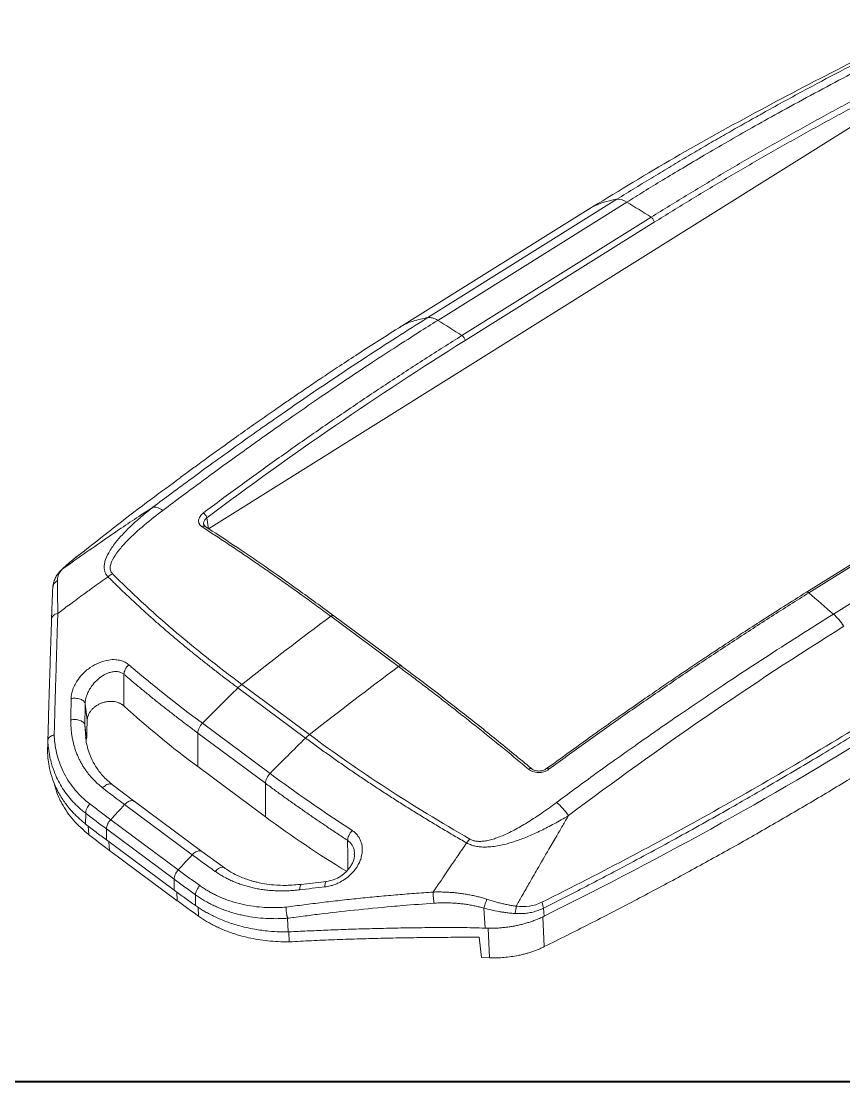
# Model space of a CAD drawing. Header units: inches. Extents: x 1127 to 2406, y 573 to 922.
# Drawn here: x 1668.06 to 1696.14, y 616.3 to 652.54 of the extents above; entities that cross this region are included whole.
import ezdxf

# ---------------------------------------------------------------- set-up
doc = ezdxf.new("R2010")
doc.units = ezdxf.units.IN
doc.layers.add('粗实线', color=7, linetype='Continuous', lineweight=30)

msp = doc.modelspace()

# ---------------------------------------------------------------- linework, layer by layer
at = {"color": 7, "linetype": 'Continuous', "lineweight": 15}
for p, q in [((1674.457, 635.195), (1698.608, 650.309)), ((1681.945, 642.409), (1688.402, 646.451)), ((1688.74, 646.354), (1682.282, 642.313)), ((1687.414, 646.098), (1680.955, 642.056)), ((1683.111, 641.797), (1689.569, 645.839)), ((1689.676, 645.666), (1683.218, 641.625)), ((1680.958, 642.054), (1680.941, 642.04)), ((1701.331, 637.068), (1694.872, 633.026)), ((1701.409, 637.044), (1694.951, 633.003)), ((1695.79, 632.278), (1702.248, 636.32)), ((1674.344, 635.274), (1674.286, 635.348)), ((1674.4, 635.57), (1674.457, 635.195)), ((1670.207, 634.432), (1669.932, 634.218)), ((1669.138, 633.162), (1669.144, 633.202)), ((1680.942, 630.487), (1678.631, 632.204)), ((1681.044, 630.505), (1678.732, 632.222)), ((1671.572, 630.219), (1671.567, 629.141)), ((1677.905, 628.16), (1675.594, 629.877)), ((1677.77, 628.043), (1675.462, 629.758)), ((1670.235, 628.491), (1670.296, 628.003)), ((1676.557, 626.833), (1674.249, 628.548)), ((1674.089, 627.07), (1674.09, 628.215)), ((1676.401, 626.499), (1674.09, 628.215)), ((1668.964, 627.519), (1668.973, 627.965)), ((1674.089, 627.07), (1676.4, 625.353)), ((1671.928, 625.874), (1671.18, 626.444)), ((1676.4, 625.353), (1676.401, 626.499)), ((1674.23, 624.164), (1671.918, 625.882)), ((1670.264, 625.473), (1670.263, 625.105)), ((1673.901, 624.054), (1671.593, 625.768)), ((1673.427, 623.538), (1671.119, 625.253)), ((1673.286, 623.22), (1670.975, 624.937)), ((1670.975, 624.561), (1670.975, 624.937)), ((1670.975, 624.561), (1673.285, 622.845)), ((1673.386, 622.486), (1671.075, 624.204)), ((1675.001, 623.605), (1674.227, 624.167)), ((1673.285, 622.845), (1673.286, 623.22)), ((1678.486, 623.144), (1677.624, 623.044)), ((1674.016, 622.686), (1674.016, 622.317)), ((1683.856, 622.229), (1683.902, 621.548)), ((1685.892, 622.23), (1685.911, 621.953)), ((1677.158, 621.885), (1677.177, 621.418)), ((1677.177, 621.418), (1677.294, 621.424)), ((1677.213, 621.08), (1677.196, 621.419)), ((1683.782, 620.548), (1683.698, 621.234)), ((1684.055, 620.537), (1683.782, 620.548))]:
    msp.add_line(p, q, dxfattribs=at)
at = {"color": 8, "linetype": 'Continuous', "lineweight": 15}
for p, q in [((1669.949, 634.231), (1669.934, 634.214)), ((1669.949, 634.231), (1670.224, 634.443)), ((1670.235, 628.491), (1670.274, 628.066)), ((1670.35, 625.038), (1670.366, 624.743)), ((1671.075, 624.204), (1671.06, 624.498)), ((1673.371, 622.783), (1673.386, 622.486)), ((1674.099, 622.266), (1674.115, 621.958)), ((1685.92, 620.915), (1685.867, 621.935)), ((1684.002, 621.546), (1684.055, 620.537))]:
    msp.add_line(p, q, dxfattribs=at)
at = {"color": 7, "linetype": 'Continuous', "lineweight": 15, "flags": 128}
msp.add_lwpolyline([(1670.246, 629.215), (1670.281, 628.934), (1670.316, 628.653)], dxfattribs=at)
at = {"color": 8, "linetype": 'Continuous', "lineweight": 15, "flags": 128}
for points in [[(1679.211, 623.535), (1679.209, 624.005), (1679.207, 624.548)], [(1674.682, 623.487), (1674.741, 623.544), (1674.802, 623.588), (1674.863, 623.617), (1674.92, 623.628), (1674.97, 623.622), (1675.001, 623.605)]]:
    msp.add_lwpolyline(points, dxfattribs=at)
at = {"color": 8, "linetype": 'Continuous', "lineweight": 15}
msp.add_arc((1688.733, 643.963), 2.51, 97.5763, 121.7085, dxfattribs=at)
at = {"color": 7, "linetype": 'Continuous', "lineweight": 15}
for centre, radius, start, end in [((1688.432, 645.918), 0.534, 54.8043, 93.2307), ((1756.689, 547.143), 115.858, 134.51457, 135.36164), ((1693.657, 653.465), 32.858, 227.7542, 233.4476), ((1758.99, 545.434), 115.849, 134.51452, 135.36166), ((1759.439, 544.498), 119.674, 137.22664, 137.56203), ((1698.278, 654.859), 36.732, 233.4427, 238.652), ((1693.501, 654.396), 37.61, 232.038, 233.3954), ((1761.747, 542.783), 119.674, 137.22664, 137.56203), ((1696.425, 653.505), 38.638, 233.3976, 234.7325)]:
    msp.add_arc(centre, radius, start, end, dxfattribs=at)
for points, knots in [([(1698.992, 652.398), (1698.02, 651.923), (1696.037, 650.954), (1693.102, 649.412), (1690.197, 647.799), (1688.321, 646.651), (1687.395, 646.084)], [0, 0, 0, 0, 0.244016, 0.49792, 0.751953, 1, 1, 1, 1]), ([(1688.402, 646.451), (1688.613, 646.582), (1689.03, 646.842), (1689.648, 647.22), (1690.25, 647.584), (1690.837, 647.933), (1691.408, 648.269), (1691.964, 648.591), (1692.504, 648.9), (1693.028, 649.196), (1693.831, 649.645), (1694.88, 650.219), (1696.153, 650.893), (1697.327, 651.497), (1698.409, 652.04), (1699.097, 652.376), (1699.424, 652.535)], [0, 0, 0, 0, 0.057477, 0.113523, 0.168139, 0.221327, 0.273088, 0.323421, 0.372327, 0.419807, 0.46586, 0.590668, 0.705048, 0.812176, 0.910498, 1, 1, 1, 1]), ([(1688.74, 646.354), (1688.935, 646.475), (1689.34, 646.728), (1689.976, 647.117), (1690.662, 647.53), (1691.399, 647.967), (1692.187, 648.427), (1693.027, 648.906), (1694.344, 649.643), (1695.737, 650.396), (1697.159, 651.135), (1698.134, 651.63), (1699.011, 652.066), (1699.561, 652.334), (1699.82, 652.46)], [0, 0, 0, 0, 0.052844, 0.11024, 0.172187, 0.238686, 0.309738, 0.385344, 0.465504, 0.665448, 0.761707, 0.850171, 0.929602, 1, 1, 1, 1]), ([(1689.569, 645.839), (1689.781, 645.971), (1690.204, 646.235), (1690.84, 646.624), (1691.476, 647.008), (1692.112, 647.388), (1692.75, 647.762), (1693.387, 648.131), (1694.025, 648.494), (1694.663, 648.852), (1695.301, 649.205), (1695.94, 649.553), (1696.579, 649.895), (1697.218, 650.232), (1697.857, 650.564), (1698.283, 650.78), (1698.496, 650.888)], [0, 0, 0, 0, 0.071358, 0.142727, 0.214106, 0.285496, 0.356897, 0.428309, 0.499732, 0.571165, 0.64261, 0.714066, 0.785533, 0.857011, 0.9285, 1, 1, 1, 1]), ([(1698.591, 650.709), (1698.378, 650.601), (1697.953, 650.385), (1697.315, 650.054), (1696.677, 649.718), (1696.04, 649.376), (1695.402, 649.029), (1694.765, 648.677), (1694.128, 648.32), (1693.491, 647.957), (1692.855, 647.588), (1692.219, 647.215), (1691.583, 646.836), (1690.947, 646.452), (1690.311, 646.062), (1689.888, 645.798), (1689.676, 645.666)], [0, 0, 0, 0, 0.071488, 0.142949, 0.214387, 0.285806, 0.357211, 0.428607, 0.499999, 0.57139, 0.642786, 0.714192, 0.785612, 0.85705, 0.928511, 1, 1, 1, 1]), ([(1689.676, 645.666), (1689.673, 645.695), (1689.66, 645.731), (1689.62, 645.795), (1689.594, 645.823), (1689.569, 645.839)], [0, 0, 0, 0, 0.5, 0.5, 1, 1, 1, 1]), ([(1672.559, 635.93), (1672.773, 636.09), (1673.214, 636.421), (1673.897, 636.926), (1674.623, 637.456), (1675.391, 638.01), (1676.201, 638.585), (1677.054, 639.182), (1677.949, 639.798), (1678.887, 640.432), (1679.868, 641.081), (1680.891, 641.746), (1681.589, 642.185), (1681.945, 642.409)], [0, 0, 0, 0, 0.068832, 0.142084, 0.219754, 0.301839, 0.388338, 0.479248, 0.57457, 0.674304, 0.778451, 0.887015, 1, 1, 1, 1]), ([(1682.282, 642.313), (1682.064, 642.175), (1681.598, 641.883), (1680.857, 641.407), (1680.03, 640.867), (1679.116, 640.259), (1678.118, 639.582), (1676.959, 638.779), (1675.748, 637.92), (1674.592, 637.081), (1673.669, 636.399), (1673.132, 635.996), (1672.902, 635.823)], [0, 0, 0, 0, 0.069208, 0.147693, 0.235458, 0.332509, 0.438844, 0.554462, 0.703175, 0.827006, 0.925946, 1, 1, 1, 1]), ([(1682.282, 642.313), (1682.22, 642.351), (1682.159, 642.379), (1682.044, 642.411), (1681.991, 642.416), (1681.945, 642.409)], [0, 0, 0, 0, 0.5, 0.5, 1, 1, 1, 1]), ([(1680.938, 642.045), (1680.693, 641.89), (1680.205, 641.584), (1679.509, 641.134), (1678.874, 640.718), (1678.324, 640.351), (1677.858, 640.036), (1677.453, 639.761), (1677.074, 639.501), (1676.642, 639.201), (1676.135, 638.847), (1675.55, 638.433), (1675.006, 638.043), (1674.516, 637.689), (1674.108, 637.394), (1673.775, 637.151), (1673.577, 637.006), (1673.503, 636.952)], [0, 0, 0, 0, 0.097377, 0.193459, 0.278542, 0.352626, 0.415716, 0.467875, 0.517326, 0.569864, 0.644715, 0.725045, 0.810666, 0.871449, 0.925131, 0.972117, 1, 1, 1, 1]), ([(1674.281, 635.734), (1674.49, 635.89), (1674.907, 636.201), (1675.534, 636.662), (1676.161, 637.118), (1676.79, 637.568), (1677.419, 638.014), (1678.05, 638.455), (1678.68, 638.891), (1679.312, 639.322), (1679.944, 639.748), (1680.577, 640.168), (1681.21, 640.584), (1681.843, 640.994), (1682.477, 641.399), (1682.9, 641.665), (1683.111, 641.797)], [0, 0, 0, 0, 0.071506, 0.143009, 0.214507, 0.285997, 0.357479, 0.428948, 0.500403, 0.571842, 0.643262, 0.714661, 0.786036, 0.857386, 0.928708, 1, 1, 1, 1]), ([(1683.111, 641.797), (1683.136, 641.782), (1683.162, 641.754), (1683.202, 641.689), (1683.215, 641.654), (1683.218, 641.625)], [0, 0, 0, 0, 0.5, 0.5, 1, 1, 1, 1]), ([(1670.224, 634.443), (1670.97, 635.032), (1672.042, 635.879), (1673.167, 636.695), (1673.509, 636.943)], [0, 0, 0, 0, 0.695697, 1, 1, 1, 1]), ([(1672.559, 635.93), (1672.398, 635.825), (1672.035, 635.588), (1671.437, 635.187), (1670.743, 634.712), (1670.072, 634.243), (1669.64, 633.935), (1669.462, 633.808)], [0, 0, 0, 0, 0.153826, 0.345883, 0.575862, 0.82567, 1, 1, 1, 1]), ([(1671.026, 633.553), (1671.013, 633.568), (1670.987, 633.598), (1670.955, 633.647), (1670.93, 633.699), (1670.912, 633.753), (1670.9, 633.811), (1670.895, 633.872), (1670.897, 633.935), (1670.906, 634.002), (1670.938, 634.149), (1671.047, 634.394), (1671.26, 634.701), (1671.521, 635.003), (1671.812, 635.296), (1672.16, 635.61), (1672.422, 635.82), (1672.559, 635.93)], [0, 0, 0, 0, 0.021815, 0.043708, 0.065836, 0.088349, 0.111391, 0.135095, 0.159583, 0.184965, 0.211342, 0.327849, 0.465846, 0.578484, 0.704764, 0.845132, 1, 1, 1, 1]), ([(1671.177, 633.656), (1671.143, 633.69), (1671.12, 633.73), (1671.097, 633.818), (1671.097, 633.865), (1671.119, 634.011), (1671.164, 634.111), (1671.28, 634.308), (1671.352, 634.405), (1671.509, 634.595), (1671.594, 634.689), (1671.864, 634.965), (1672.06, 635.143), (1672.47, 635.49), (1672.683, 635.659), (1672.902, 635.823)], [0, 0, 0, 0, 0.0625, 0.0625, 0.125, 0.125, 0.25, 0.25, 0.375, 0.375, 0.5, 0.5, 0.75, 0.75, 1, 1, 1, 1]), ([(1672.902, 635.823), (1672.836, 635.865), (1672.771, 635.897), (1672.654, 635.933), (1672.602, 635.938), (1672.559, 635.93)], [0, 0, 0, 0, 0.5, 0.5, 1, 1, 1, 1]), ([(1674.239, 635.258), (1674.228, 635.265), (1674.208, 635.279), (1674.182, 635.303), (1674.161, 635.33), (1674.138, 635.367), (1674.119, 635.418), (1674.116, 635.483), (1674.131, 635.55), (1674.165, 635.616), (1674.214, 635.679), (1674.259, 635.716), (1674.281, 635.734)], [0, 0, 0, 0, 0.063016, 0.125461, 0.187954, 0.25111, 0.3758, 0.500422, 0.624995, 0.749774, 0.875016, 1, 1, 1, 1]), ([(1674.281, 635.734), (1674.303, 635.72), (1674.332, 635.693), (1674.379, 635.628), (1674.395, 635.594), (1674.4, 635.57)], [0, 0, 0, 0, 0.5, 0.5, 1, 1, 1, 1]), ([(1678.631, 632.204), (1678.483, 632.313), (1678.188, 632.532), (1677.746, 632.854), (1677.305, 633.171), (1676.864, 633.484), (1676.424, 633.792), (1675.985, 634.095), (1675.547, 634.393), (1675.11, 634.687), (1674.673, 634.976), (1674.383, 635.164), (1674.239, 635.258)], [0, 0, 0, 0, 0.100144, 0.200268, 0.300367, 0.400438, 0.500475, 0.600474, 0.70043, 0.80034, 0.900198, 1, 1, 1, 1]), ([(1678.733, 632.221), (1678.328, 632.519), (1677.541, 633.098), (1676.4, 633.9), (1675.341, 634.622), (1674.664, 635.064), (1674.342, 635.275)], [0, 0, 0, 0, 0.275069, 0.534426, 0.778072, 1, 1, 1, 1]), ([(1669.931, 634.217), (1669.824, 634.13), (1669.609, 633.957), (1669.48, 633.832), (1669.415, 633.769)], [0, 0, 0, 0, 0.497994, 1, 1, 1, 1]), ([(1669.462, 633.808), (1669.516, 633.863), (1669.583, 633.925), (1669.746, 634.067), (1669.842, 634.146), (1669.949, 634.231)], [0, 0, 0, 0, 0.5, 0.5, 1, 1, 1, 1]), ([(1669.462, 633.808), (1669.448, 633.792), (1669.418, 633.759), (1669.382, 633.708), (1669.351, 633.656), (1669.328, 633.601), (1669.311, 633.544), (1669.3, 633.485), (1669.299, 633.443), (1669.299, 633.422)], [0, 0, 0, 0, 0.1397665, 0.2804002, 0.4220115, 0.5646987, 0.7085471, 0.8536284, 1, 1, 1, 1]), ([(1669.413, 633.767), (1669.382, 633.733), (1669.316, 633.661), (1669.235, 633.533), (1669.167, 633.379), (1669.15, 633.261), (1669.141, 633.199)], [0, 0, 0, 0, 0.200861, 0.434634, 0.701186, 1, 1, 1, 1]), ([(1671.026, 633.553), (1670.853, 633.429), (1670.565, 633.223), (1670.117, 632.898), (1669.718, 632.605), (1669.436, 632.394), (1669.312, 632.301)], [0, 0, 0, 0, 0.300809, 0.501567, 0.782022, 1, 1, 1, 1]), ([(1675.462, 629.758), (1675.35, 629.841), (1675.127, 630.008), (1674.798, 630.259), (1674.474, 630.511), (1674.156, 630.763), (1673.844, 631.015), (1673.537, 631.268), (1673.236, 631.521), (1672.94, 631.774), (1672.65, 632.027), (1672.365, 632.281), (1672.086, 632.535), (1671.812, 632.789), (1671.545, 633.044), (1671.282, 633.298), (1671.112, 633.468), (1671.026, 633.553)], [0, 0, 0, 0, 0.06737, 0.134612, 0.201732, 0.268736, 0.335631, 0.402423, 0.469119, 0.535725, 0.602248, 0.668695, 0.735071, 0.801383, 0.867638, 0.933841, 1, 1, 1, 1]), ([(1669.098, 632.104), (1669.1, 632.144), (1669.102, 632.223), (1669.106, 632.335), (1669.11, 632.444), (1669.114, 632.547), (1669.118, 632.667), (1669.123, 632.799), (1669.128, 632.937), (1669.133, 633.059), (1669.136, 633.128), (1669.138, 633.162)], [0, 0, 0, 0, 0.089675, 0.178432, 0.266388, 0.353663, 0.440382, 0.583496, 0.724034, 0.862644, 1, 1, 1, 1]), ([(1669.299, 633.422), (1669.299, 633.401), (1669.299, 633.358), (1669.3, 633.286), (1669.301, 633.207), (1669.302, 633.119), (1669.303, 633.025), (1669.304, 632.923), (1669.305, 632.813), (1669.307, 632.696), (1669.309, 632.572), (1669.31, 632.44), (1669.312, 632.348), (1669.312, 632.301)], [0, 0, 0, 0, 0.082329, 0.166457, 0.252369, 0.340045, 0.429457, 0.520571, 0.613346, 0.707734, 0.803682, 0.901127, 1, 1, 1, 1]), ([(1694.872, 633.026), (1694.613, 632.863), (1694.105, 632.544), (1693.379, 632.079), (1692.722, 631.653), (1692.184, 631.301), (1691.754, 631.017), (1691.422, 630.795), (1691.128, 630.599), (1690.802, 630.379), (1690.395, 630.104), (1689.874, 629.749), (1689.263, 629.327), (1688.561, 628.838), (1687.769, 628.279), (1686.905, 627.66), (1686.306, 627.223), (1686, 626.999)], [0, 0, 0, 0, 0.087488, 0.171185, 0.245087, 0.309194, 0.352693, 0.390144, 0.421548, 0.451911, 0.500343, 0.559016, 0.62793, 0.707087, 0.796485, 0.896124, 1, 1, 1, 1]), ([(1694.951, 633.003), (1694.739, 632.87), (1694.316, 632.604), (1693.681, 632.199), (1693.046, 631.79), (1692.411, 631.375), (1691.776, 630.956), (1691.142, 630.533), (1690.507, 630.104), (1689.873, 629.671), (1689.239, 629.233), (1688.606, 628.791), (1687.972, 628.344), (1687.339, 627.892), (1686.707, 627.436), (1686.286, 627.128), (1686.075, 626.974)], [0, 0, 0, 0, 0.071358, 0.142727, 0.214106, 0.285496, 0.356897, 0.428309, 0.499732, 0.571166, 0.64261, 0.714066, 0.785533, 0.857011, 0.9285, 1, 1, 1, 1]), ([(1669.098, 632.104), (1669.094, 631.961), (1669.084, 631.673), (1669.07, 631.238), (1669.057, 630.799), (1669.043, 630.357), (1669.024, 629.736), (1669.005, 629.1), (1668.988, 628.507), (1668.979, 628.186), (1668.974, 628.024), (1668.973, 627.965)], [0, 0, 0, 0, 0.107598, 0.215196, 0.322793, 0.43039, 0.537988, 0.772994, 0.886094, 0.95844, 1, 1, 1, 1]), ([(1669.098, 632.104), (1669.099, 632.145), (1669.119, 632.188), (1669.197, 632.26), (1669.253, 632.287), (1669.312, 632.301)], [0, 0, 0, 0, 0.5, 0.5, 1, 1, 1, 1]), ([(1669.312, 632.301), (1669.307, 632.13), (1669.296, 631.787), (1669.28, 631.27), (1669.264, 630.751), (1669.249, 630.232), (1669.233, 629.712), (1669.218, 629.191), (1669.204, 628.67), (1669.194, 628.321), (1669.189, 628.147)], [0, 0, 0, 0, 0.128048, 0.255231, 0.381545, 0.506989, 0.631559, 0.755252, 0.878067, 1, 1, 1, 1]), ([(1686.341, 625.841), (1686.539, 625.988), (1686.956, 626.297), (1687.616, 626.78), (1688.344, 627.304), (1689.325, 628), (1690.599, 628.886), (1692.08, 629.887), (1693.493, 630.817), (1694.708, 631.598), (1695.452, 632.066), (1695.79, 632.278)], [0, 0, 0, 0, 0.063321, 0.1336, 0.210839, 0.295374, 0.44554, 0.615482, 0.764538, 0.892711, 1, 1, 1, 1]), ([(1696.145, 631.861), (1696.094, 631.94), (1696.037, 632.018), (1695.916, 632.159), (1695.853, 632.224), (1695.79, 632.278)], [0, 0, 0, 0, 0.5, 0.5, 1, 1, 1, 1]), ([(1686.746, 625.391), (1688.299, 626.556), (1689.86, 627.681), (1692.996, 629.841), (1694.57, 630.875), (1696.145, 631.861)], [0, 0, 0, 0, 0.5, 0.5, 1, 1, 1, 1]), ([(1671.735, 630.548), (1671.716, 630.563), (1671.677, 630.594), (1671.61, 630.633), (1671.538, 630.666), (1671.459, 630.692), (1671.376, 630.71), (1671.243, 630.726), (1671.025, 630.717), (1670.721, 630.63), (1670.407, 630.459), (1670.154, 630.241), (1669.983, 630.024), (1669.875, 629.834), (1669.81, 629.668), (1669.774, 629.518), (1669.769, 629.43), (1669.767, 629.39)], [0, 0, 0, 0, 0.032462, 0.065498, 0.099004, 0.13304, 0.167731, 0.199784, 0.290072, 0.408492, 0.528151, 0.651303, 0.747226, 0.818035, 0.889897, 0.950568, 1, 1, 1, 1]), ([(1671.735, 630.548), (1671.688, 630.506), (1671.644, 630.449), (1671.585, 630.33), (1671.571, 630.269), (1671.572, 630.219)], [0, 0, 0, 0, 0.5, 0.5, 1, 1, 1, 1]), ([(1671.572, 630.219), (1671.559, 630.23), (1671.531, 630.25), (1671.485, 630.275), (1671.436, 630.294), (1671.372, 630.31), (1671.294, 630.318), (1671.188, 630.311), (1671.054, 630.277), (1670.877, 630.2), (1670.681, 630.061), (1670.516, 629.887), (1670.397, 629.716), (1670.325, 629.572), (1670.279, 629.442), (1670.252, 629.327), (1670.248, 629.252), (1670.246, 629.215)], [0, 0, 0, 0, 0.032052, 0.063756, 0.095598, 0.127644, 0.179429, 0.230994, 0.301238, 0.396299, 0.517126, 0.643471, 0.732302, 0.815528, 0.878666, 0.940005, 1, 1, 1, 1]), ([(1674.09, 628.215), (1673.979, 628.298), (1673.758, 628.463), (1673.432, 628.712), (1673.11, 628.961), (1672.793, 629.211), (1672.48, 629.462), (1672.173, 629.714), (1671.869, 629.966), (1671.671, 630.135), (1671.572, 630.219)], [0, 0, 0, 0, 0.124923, 0.249861, 0.374816, 0.499794, 0.624797, 0.74983, 0.874897, 1, 1, 1, 1]), ([(1685.384, 626.979), (1685.236, 627.103), (1684.94, 627.35), (1684.495, 627.715), (1684.051, 628.077), (1683.606, 628.434), (1683.162, 628.787), (1682.717, 629.136), (1682.273, 629.48), (1681.829, 629.821), (1681.385, 630.157), (1681.09, 630.377), (1680.942, 630.487)], [0, 0, 0, 0, 0.099796, 0.199636, 0.299523, 0.399454, 0.499431, 0.599454, 0.699522, 0.799636, 0.899795, 1, 1, 1, 1]), ([(1685.484, 626.998), (1685.082, 627.331), (1684.294, 627.985), (1683.143, 628.902), (1682.064, 629.74), (1681.374, 630.258), (1681.044, 630.504)], [0, 0, 0, 0, 0.27071, 0.531616, 0.776713, 1, 1, 1, 1]), ([(1669.767, 629.39), (1669.81, 629.399), (1669.862, 629.405), (1669.972, 629.4), (1670.03, 629.39), (1670.13, 629.354), (1670.171, 629.328), (1670.227, 629.272), (1670.242, 629.243), (1670.246, 629.215)], [0, 0, 0, 0, 0.25, 0.25, 0.5, 0.5, 0.75, 0.75, 1, 1, 1, 1]), ([(1670.246, 629.215), (1670.245, 629.095), (1670.241, 628.855), (1670.237, 628.612), (1670.235, 628.491)], [0, 0, 0, 0, 0.499813, 1, 1, 1, 1]), ([(1670.316, 628.653), (1670.316, 628.661), (1670.317, 628.676), (1670.319, 628.698), (1670.323, 628.72), (1670.329, 628.749), (1670.339, 628.785), (1670.355, 628.828), (1670.374, 628.87), (1670.405, 628.925), (1670.451, 628.99), (1670.523, 629.066), (1670.612, 629.138), (1670.712, 629.198), (1670.815, 629.243), (1670.923, 629.274), (1671.037, 629.293), (1671.15, 629.298), (1671.253, 629.288), (1671.328, 629.27), (1671.386, 629.25), (1671.426, 629.233), (1671.465, 629.214), (1671.495, 629.196), (1671.518, 629.18), (1671.535, 629.168), (1671.551, 629.155), (1671.561, 629.146), (1671.567, 629.141)], [0.000001, 0.000001, 0.000001, 0.000001, 0.0156017, 0.0312267, 0.0468517, 0.0624766, 0.0937266, 0.1249765, 0.1562265, 0.1874764, 0.2499763, 0.3124762, 0.3749761, 0.437476, 0.4999759, 0.5624758, 0.6249757, 0.6874756, 0.7499755, 0.8124754, 0.8437254, 0.8749753, 0.9062253, 0.9374752, 0.9531002, 0.9687252, 0.9843501, 0.9999753, 0.9999753, 0.9999753, 0.9999753]), ([(1697.68, 629.077), (1695.801, 627.901), (1693.871, 626.752), (1689.92, 624.531), (1687.898, 623.459), (1685.834, 622.431)], [0, 0, 0, 0, 0.5, 0.5, 1, 1, 1, 1]), ([(1697.728, 628.914), (1697.491, 628.766), (1697.001, 628.461), (1696.236, 627.99), (1695.416, 627.492), (1694.539, 626.968), (1693.478, 626.343), (1692.098, 625.547), (1690.388, 624.589), (1688.629, 623.64), (1687.122, 622.852), (1686.253, 622.412), (1685.892, 622.23)], [0, 0, 0, 0, 0.062837, 0.13002, 0.201549, 0.277424, 0.357646, 0.475067, 0.629691, 0.788906, 0.912343, 1, 1, 1, 1]), ([(1669.756, 628.661), (1669.8, 628.671), (1669.852, 628.676), (1669.961, 628.672), (1670.019, 628.661), (1670.119, 628.626), (1670.16, 628.601), (1670.216, 628.546), (1670.231, 628.517), (1670.235, 628.491)], [0, 0, 0, 0, 0.25, 0.25, 0.5, 0.5, 0.75, 0.75, 1, 1, 1, 1]), ([(1669.756, 628.661), (1669.756, 628.612), (1669.756, 628.513), (1669.765, 628.367), (1669.779, 628.224), (1669.799, 628.084), (1669.826, 627.947), (1669.859, 627.813), (1669.897, 627.683), (1669.942, 627.556), (1669.991, 627.432), (1670.046, 627.313), (1670.106, 627.197), (1670.171, 627.086), (1670.24, 626.978), (1670.314, 626.875), (1670.392, 626.775), (1670.474, 626.68), (1670.56, 626.589), (1670.649, 626.503), (1670.742, 626.42), (1670.806, 626.369), (1670.838, 626.343)], [0, 0, 0, 0, 0.054198, 0.107964, 0.161277, 0.214143, 0.266573, 0.31857, 0.370129, 0.42124, 0.47191, 0.522139, 0.571923, 0.621265, 0.670166, 0.718624, 0.766634, 0.814192, 0.861303, 0.907979, 0.954219, 1, 1, 1, 1]), ([(1670.296, 628.003), (1670.299, 628.112), (1670.306, 628.329), (1670.313, 628.545), (1670.316, 628.653)], [0, 0, 0, 0, 0.498407, 1, 1, 1, 1]), ([(1674.09, 628.215), (1674.09, 628.264), (1674.105, 628.324), (1674.163, 628.445), (1674.205, 628.503), (1674.249, 628.548)], [0, 0, 0, 0, 0.5, 0.5, 1, 1, 1, 1]), ([(1669.189, 628.147), (1669.177, 628.144), (1669.153, 628.138), (1669.119, 628.125), (1669.087, 628.11), (1669.053, 628.091), (1669.021, 628.065), (1668.998, 628.037), (1668.985, 628.017), (1668.978, 628.002), (1668.974, 627.987), (1668.973, 627.972), (1668.973, 627.965)], [0, 0, 0, 0, 0.096389, 0.195417, 0.296511, 0.399019, 0.549721, 0.700219, 0.775568, 0.850092, 0.926603, 1, 1, 1, 1]), ([(1669.189, 628.147), (1669.192, 628.1), (1669.197, 628.006), (1669.212, 627.867), (1669.232, 627.73), (1669.257, 627.595), (1669.305, 627.394), (1669.388, 627.134), (1669.526, 626.824), (1669.698, 626.533), (1669.88, 626.291), (1670.059, 626.095), (1670.225, 625.935), (1670.346, 625.838), (1670.407, 625.79)], [0, 0, 0, 0, 0.0503253, 0.1004249, 0.1503586, 0.2001869, 0.2499708, 0.3752145, 0.4998983, 0.6246382, 0.7498832, 0.8328827, 0.9161602, 1, 1, 1, 1]), ([(1671.191, 626.435), (1671.069, 626.54), (1670.845, 626.733), (1670.61, 627.054), (1670.457, 627.34), (1670.355, 627.603), (1670.292, 627.838), (1670.271, 627.993), (1670.261, 628.067)], [0, 0, 0, 0, 0.242761, 0.445745, 0.60916, 0.740201, 0.874638, 1, 1, 1, 1]), ([(1683.27, 624.459), (1683.129, 624.54), (1682.848, 624.702), (1682.432, 624.948), (1682.02, 625.196), (1681.611, 625.446), (1681.207, 625.697), (1680.807, 625.951), (1680.412, 626.206), (1680.021, 626.463), (1679.634, 626.722), (1679.252, 626.983), (1678.874, 627.245), (1678.501, 627.51), (1678.132, 627.776), (1677.891, 627.954), (1677.77, 628.043)], [0, 0, 0, 0, 0.070886, 0.141824, 0.212822, 0.283887, 0.355028, 0.426252, 0.497567, 0.568982, 0.640504, 0.712141, 0.783901, 0.855792, 0.927823, 1, 1, 1, 1]), ([(1668.973, 627.965), (1668.973, 627.951), (1668.975, 627.902), (1668.982, 627.804), (1668.996, 627.671), (1669.017, 627.525), (1669.049, 627.358), (1669.107, 627.123), (1669.201, 626.851), (1669.331, 626.569), (1669.474, 626.322), (1669.639, 626.087), (1669.826, 625.866), (1670.033, 625.66), (1670.187, 625.535), (1670.264, 625.473)], [0, 0, 0, 0, 0.0143538, 0.0502767, 0.1003141, 0.1509732, 0.2006326, 0.2758509, 0.4016937, 0.5009855, 0.6004585, 0.7000653, 0.7998717, 0.8998873, 1, 1, 1, 1]), ([(1670.263, 625.105), (1670.221, 625.139), (1670.136, 625.207), (1670.011, 625.318), (1669.888, 625.438), (1669.767, 625.568), (1669.649, 625.708), (1669.536, 625.86), (1669.427, 626.022), (1669.28, 626.276), (1669.135, 626.603), (1669.03, 626.977), (1668.98, 627.274), (1668.969, 627.447), (1668.964, 627.519)], [0, 0, 0, 0, 0.053881, 0.110027, 0.168546, 0.229587, 0.29333, 0.35982, 0.428989, 0.500751, 0.673685, 0.813838, 0.922283, 1, 1, 1, 1]), ([(1697.766, 627.518), (1697.53, 627.371), (1697.059, 627.077), (1696.347, 626.641), (1695.63, 626.209), (1694.909, 625.78), (1694.184, 625.354), (1693.454, 624.932), (1692.72, 624.514), (1691.982, 624.1), (1691.239, 623.689), (1690.492, 623.281), (1689.741, 622.878), (1688.986, 622.478), (1688.226, 622.081), (1687.462, 621.689), (1686.693, 621.299), (1686.178, 621.043), (1685.92, 620.915)], [0, 0, 0, 0, 0.062561, 0.125097, 0.187613, 0.250111, 0.312596, 0.37507, 0.437537, 0.5, 0.562463, 0.62493, 0.687404, 0.749889, 0.812387, 0.874903, 0.937439, 1, 1, 1, 1]), ([(1686.075, 626.974), (1686.063, 626.965), (1686.038, 626.948), (1685.997, 626.926), (1685.954, 626.907), (1685.893, 626.886), (1685.814, 626.868), (1685.718, 626.862), (1685.623, 626.871), (1685.533, 626.894), (1685.451, 626.929), (1685.406, 626.963), (1685.384, 626.979)], [0, 0, 0, 0, 0.0637507, 0.1268946, 0.1900743, 0.2539312, 0.3794906, 0.505061, 0.6293232, 0.7537527, 0.8768791, 1, 1, 1, 1]), ([(1686.002, 627.001), (1685.97, 626.982), (1685.902, 626.939), (1685.789, 626.916), (1685.692, 626.916), (1685.615, 626.93), (1685.541, 626.956), (1685.502, 626.985), (1685.482, 627)], [0, 0, 0, 0, 0.204302, 0.439655, 0.569175, 0.705889, 0.849549, 1, 1, 1, 1]), ([(1676.401, 626.499), (1676.401, 626.55), (1676.416, 626.61), (1676.471, 626.728), (1676.511, 626.786), (1676.557, 626.833)], [0, 0, 0, 0, 0.5, 0.5, 1, 1, 1, 1]), ([(1669.185, 626.518), (1669.209, 626.42), (1669.27, 626.175), (1669.475, 625.738), (1669.817, 625.221), (1670.183, 624.903), (1670.366, 624.743)], [0, 0, 0, 0, 0.143436, 0.357959, 0.678159, 1, 1, 1, 1]), ([(1679.207, 624.548), (1679.085, 624.628), (1678.841, 624.788), (1678.479, 625.029), (1678.122, 625.272), (1677.768, 625.515), (1677.42, 625.76), (1677.075, 626.005), (1676.735, 626.251), (1676.512, 626.416), (1676.401, 626.499)], [0, 0, 0, 0, 0.125103, 0.25017, 0.375203, 0.500206, 0.625184, 0.750139, 0.875077, 1, 1, 1, 1]), ([(1683.381, 624.59), (1683.398, 624.581), (1683.432, 624.563), (1683.489, 624.542), (1683.549, 624.527), (1683.613, 624.516), (1683.681, 624.511), (1683.753, 624.512), (1683.83, 624.517), (1683.91, 624.527), (1683.994, 624.543), (1684.082, 624.564), (1684.201, 624.598), (1684.355, 624.651), (1684.543, 624.728), (1684.743, 624.821), (1685.028, 624.969), (1685.401, 625.189), (1685.866, 625.494), (1686.177, 625.721), (1686.341, 625.841)], [0, 0, 0, 0, 0.01815, 0.0363592, 0.0548809, 0.0739558, 0.0938047, 0.1146235, 0.1365821, 0.1598254, 0.1844757, 0.2106355, 0.2383905, 0.2927408, 0.3524831, 0.4178805, 0.4891337, 0.6407211, 0.8108239, 1, 1, 1, 1]), ([(1686.746, 625.391), (1686.686, 625.476), (1686.62, 625.559), (1686.482, 625.712), (1686.41, 625.782), (1686.341, 625.841)], [0, 0, 0, 0, 0.5, 0.5, 1, 1, 1, 1]), ([(1670.407, 625.79), (1670.366, 625.746), (1670.328, 625.69), (1670.276, 625.577), (1670.264, 625.52), (1670.264, 625.473)], [0, 0, 0, 0, 0.5, 0.5, 1, 1, 1, 1]), ([(1670.407, 625.79), (1670.525, 625.7), (1670.759, 625.521), (1670.999, 625.342), (1671.119, 625.253)], [0, 0, 0, 0, 0.499981, 1, 1, 1, 1]), ([(1670.263, 625.105), (1670.381, 625.013), (1670.615, 624.83), (1670.855, 624.651), (1670.975, 624.561)], [0, 0, 0, 0, 0.5000511, 1, 1, 1, 1]), ([(1671.119, 625.253), (1671.076, 625.206), (1671.039, 625.151), (1670.989, 625.041), (1670.975, 624.985), (1670.975, 624.937)], [0, 0, 0, 0, 0.5, 0.5, 1, 1, 1, 1]), ([(1686.746, 625.391), (1686.665, 625.343), (1686.506, 625.249), (1686.268, 625.117), (1686.037, 624.994), (1685.814, 624.882), (1685.598, 624.781), (1685.389, 624.689), (1685.189, 624.608), (1684.894, 624.5), (1684.518, 624.387), (1684.132, 624.323), (1683.865, 624.315), (1683.696, 624.326), (1683.54, 624.353), (1683.396, 624.396), (1683.312, 624.438), (1683.27, 624.459)], [0, 0, 0, 0, 0.07924, 0.154807, 0.226754, 0.295131, 0.359989, 0.421383, 0.479369, 0.534011, 0.672435, 0.789287, 0.835892, 0.879555, 0.92093, 0.96079, 1, 1, 1, 1]), ([(1684.964, 622.294), (1685.025, 622.404), (1685.165, 622.657), (1685.404, 623.08), (1685.714, 623.618), (1686.035, 624.168), (1686.325, 624.665), (1686.548, 625.048), (1686.681, 625.279), (1686.746, 625.391)], [0, 0, 0, 0, 0.105405, 0.240453, 0.405315, 0.625449, 0.774644, 0.890016, 1, 1, 1, 1]), ([(1678.428, 622.956), (1678.457, 622.96), (1678.521, 622.968), (1678.624, 622.991), (1678.742, 623.027), (1678.886, 623.085), (1679.061, 623.178), (1679.278, 623.338), (1679.493, 623.57), (1679.627, 623.816), (1679.693, 624.038), (1679.713, 624.206), (1679.702, 624.358), (1679.674, 624.479), (1679.628, 624.591), (1679.56, 624.701), (1679.472, 624.803), (1679.396, 624.858), (1679.36, 624.884)], [0, 0, 0, 0, 0.030999, 0.067498, 0.109575, 0.157185, 0.226126, 0.311216, 0.431298, 0.551138, 0.609277, 0.690192, 0.744429, 0.789455, 0.838839, 0.88966, 0.946814, 1, 1, 1, 1]), ([(1679.36, 624.884), (1679.314, 624.833), (1679.274, 624.768), (1679.221, 624.646), (1679.209, 624.59), (1679.207, 624.548)], [0, 0, 0, 0, 0.5, 0.5, 1, 1, 1, 1]), ([(1682.129, 622.781), (1682.222, 622.918), (1682.438, 623.239), (1682.721, 623.656), (1683.008, 624.078), (1683.172, 624.317), (1683.27, 624.459)], [0, 0, 0, 0, 0.243523, 0.569993, 0.744311, 1, 1, 1, 1]), ([(1674.682, 623.487), (1674.551, 623.581), (1674.287, 623.769), (1674.03, 623.959), (1673.901, 624.054)], [0, 0, 0, 0, 0.499972, 1, 1, 1, 1]), ([(1679.443, 624.059), (1679.434, 623.982), (1679.421, 623.869), (1679.342, 623.706), (1679.259, 623.581), (1679.139, 623.448), (1678.967, 623.313), (1678.739, 623.192), (1678.562, 623.16), (1678.469, 623.142)], [0, 0, 0, 0, 0.1984, 0.292838, 0.387686, 0.504798, 0.646737, 0.812666, 1, 1, 1, 1]), ([(1673.286, 623.22), (1673.286, 623.269), (1673.299, 623.325), (1673.348, 623.436), (1673.385, 623.491), (1673.427, 623.538)], [0, 0, 0, 0, 0.5, 0.5, 1, 1, 1, 1]), ([(1673.427, 623.538), (1673.547, 623.449), (1673.789, 623.271), (1674.035, 623.093), (1674.158, 623.004)], [0, 0, 0, 0, 0.5000195, 1, 1, 1, 1]), ([(1674.682, 623.487), (1674.724, 623.459), (1674.808, 623.402), (1674.94, 623.322), (1675.078, 623.247), (1675.222, 623.176), (1675.373, 623.112), (1675.529, 623.052), (1675.691, 622.999), (1675.858, 622.953), (1676.031, 622.912), (1676.209, 622.879), (1676.392, 622.853), (1676.579, 622.834), (1676.77, 622.822), (1676.966, 622.819), (1677.164, 622.823), (1677.366, 622.835), (1677.502, 622.85), (1677.57, 622.857)], [0, 0, 0, 0, 0.05391, 0.108451, 0.163592, 0.21934, 0.275715, 0.33271, 0.390316, 0.448534, 0.507366, 0.566808, 0.626862, 0.687532, 0.74881, 0.810687, 0.873172, 0.936284, 1, 1, 1, 1]), ([(1677.642, 623.047), (1677.466, 623.03), (1677.145, 622.999), (1676.719, 623.016), (1676.389, 623.057), (1676.157, 623.104), (1675.999, 623.144), (1675.881, 623.178), (1675.74, 623.224), (1675.543, 623.3), (1675.276, 623.425), (1675.093, 623.546), (1674.989, 623.614)], [0, 0, 0, 0, 0.178543, 0.32505, 0.439821, 0.527136, 0.575287, 0.615606, 0.661884, 0.741104, 0.853895, 1, 1, 1, 1]), ([(1674.158, 623.004), (1674.118, 622.96), (1674.081, 622.904), (1674.03, 622.789), (1674.016, 622.732), (1674.016, 622.686)], [0, 0, 0, 0, 0.5, 0.5, 1, 1, 1, 1]), ([(1674.158, 623.004), (1674.197, 622.976), (1674.277, 622.92), (1674.4, 622.842), (1674.527, 622.769), (1674.658, 622.7), (1674.859, 622.603), (1675.139, 622.491), (1675.507, 622.381), (1675.892, 622.303), (1676.244, 622.261), (1676.559, 622.246), (1676.831, 622.247), (1677.015, 622.259), (1677.108, 622.265)], [0, 0, 0, 0, 0.050387, 0.100534, 0.1505, 0.200346, 0.250136, 0.375361, 0.500118, 0.624782, 0.750048, 0.833033, 0.916257, 1, 1, 1, 1]), ([(1673.285, 622.845), (1673.406, 622.756), (1673.647, 622.578), (1673.893, 622.404), (1674.016, 622.317)], [0, 0, 0, 0, 0.499949, 1, 1, 1, 1]), ([(1674.016, 622.686), (1674.06, 622.655), (1674.149, 622.593), (1674.288, 622.506), (1674.431, 622.424), (1674.578, 622.348), (1674.729, 622.277), (1674.884, 622.211), (1675.042, 622.151), (1675.203, 622.097), (1675.367, 622.049), (1675.534, 622.006), (1675.763, 621.956), (1676.054, 621.909), (1676.413, 621.876), (1676.716, 621.869), (1676.947, 621.874), (1677.074, 621.879), (1677.139, 621.884), (1677.158, 621.885)], [0, 0, 0, 0, 0.052856, 0.105662, 0.158395, 0.211036, 0.263571, 0.316003, 0.368338, 0.420585, 0.47276, 0.524857, 0.576843, 0.683242, 0.786756, 0.89174, 0.9447, 0.983894, 1, 1, 1, 1]), ([(1677.108, 622.265), (1677.31, 622.293), (1677.715, 622.348), (1678.328, 622.424), (1678.947, 622.496), (1679.572, 622.563), (1680.203, 622.626), (1680.839, 622.683), (1681.482, 622.735), (1681.913, 622.766), (1682.129, 622.781)], [0, 0, 0, 0, 0.121933, 0.244748, 0.368441, 0.493011, 0.618455, 0.744769, 0.871952, 1, 1, 1, 1]), ([(1682.163, 622.4), (1682.152, 622.449), (1682.142, 622.515), (1682.129, 622.653), (1682.127, 622.724), (1682.129, 622.781)], [0, 0, 0, 0, 0.5, 0.5, 1, 1, 1, 1]), ([(1682.129, 622.781), (1682.189, 622.782), (1682.308, 622.785), (1682.487, 622.782), (1682.664, 622.774), (1682.837, 622.761), (1683.008, 622.743), (1683.176, 622.719), (1683.34, 622.692), (1683.5, 622.659), (1683.655, 622.623), (1683.806, 622.582), (1683.904, 622.552), (1683.953, 622.537)], [0, 0, 0, 0, 0.098874, 0.19632, 0.292268, 0.386657, 0.479432, 0.570546, 0.659957, 0.747633, 0.833545, 0.917672, 1, 1, 1, 1]), ([(1674.016, 622.317), (1674.061, 622.286), (1674.154, 622.223), (1674.302, 622.131), (1674.462, 622.041), (1674.635, 621.953), (1674.821, 621.867), (1675.021, 621.786), (1675.235, 621.709), (1675.568, 621.606), (1675.993, 621.509), (1676.478, 621.445), (1676.862, 621.419), (1677.084, 621.418), (1677.177, 621.418)], [0, 0, 0, 0, 0.053962, 0.110192, 0.168797, 0.229927, 0.293763, 0.360348, 0.429616, 0.501478, 0.673922, 0.813793, 0.92216, 1, 1, 1, 1]), ([(1677.108, 622.265), (1677.108, 622.25), (1677.107, 622.22), (1677.109, 622.171), (1677.112, 622.12), (1677.119, 622.069), (1677.125, 622.019), (1677.133, 621.979), (1677.142, 621.948), (1677.15, 621.926), (1677.157, 621.905), (1677.158, 621.891), (1677.158, 621.885)], [0, 0, 0, 0, 0.1201823, 0.2442811, 0.3711452, 0.4994534, 0.6230872, 0.7481255, 0.8123637, 0.8757738, 0.9386318, 1, 1, 1, 1]), ([(1677.158, 621.885), (1677.23, 621.895), (1677.406, 621.919), (1677.767, 621.966), (1678.45, 622.052), (1679.459, 622.169), (1680.407, 622.261), (1681.321, 622.339), (1681.802, 622.374), (1682.163, 622.4)], [0, 0, 0, 0, 0.043365, 0.106756, 0.218073, 0.455236, 0.713877, 0.785533, 1, 1, 1, 1]), ([(1683.856, 622.229), (1683.806, 622.244), (1683.705, 622.272), (1683.551, 622.308), (1683.395, 622.338), (1683.236, 622.364), (1683.075, 622.384), (1682.884, 622.402), (1682.663, 622.413), (1682.413, 622.414), (1682.247, 622.405), (1682.163, 622.4)], [0, 0, 0, 0, 0.091333, 0.183175, 0.275729, 0.369195, 0.463763, 0.559622, 0.704218, 0.850824, 1, 1, 1, 1]), ([(1683.953, 622.537), (1683.94, 622.486), (1683.923, 622.428), (1683.889, 622.319), (1683.871, 622.269), (1683.856, 622.229)], [0, 0, 0, 0, 0.5, 0.5, 1, 1, 1, 1]), ([(1684.915, 622.048), (1684.88, 622.05), (1684.793, 622.057), (1684.655, 622.072), (1684.514, 622.092), (1684.331, 622.122), (1684.115, 622.164), (1683.938, 622.209), (1683.856, 622.229)], [0, 0, 0, 0, 0.1024596, 0.2518052, 0.394587, 0.5037258, 0.7689352, 1, 1, 1, 1]), ([(1683.953, 622.537), (1684.003, 622.521), (1684.102, 622.49), (1684.25, 622.447), (1684.396, 622.408), (1684.541, 622.373), (1684.683, 622.342), (1684.825, 622.315), (1684.917, 622.301), (1684.964, 622.294)], [0, 0, 0, 0, 0.14636, 0.291433, 0.435277, 0.577964, 0.719579, 0.860221, 1, 1, 1, 1]), ([(1684.915, 622.048), (1684.928, 622.082), (1684.94, 622.123), (1684.956, 622.208), (1684.961, 622.252), (1684.964, 622.294)], [0, 0, 0, 0, 0.5, 0.5, 1, 1, 1, 1]), ([(1685.892, 622.23), (1685.863, 622.216), (1685.806, 622.188), (1685.716, 622.153), (1685.624, 622.122), (1685.53, 622.096), (1685.412, 622.071), (1685.268, 622.05), (1685.094, 622.04), (1684.976, 622.045), (1684.915, 622.048)], [0, 0, 0, 0, 0.0959048, 0.1921785, 0.2888988, 0.3861409, 0.4839777, 0.6500867, 0.8220138, 1, 1, 1, 1]), ([(1685.834, 622.431), (1685.701, 622.365), (1685.558, 622.321), (1685.265, 622.277), (1685.114, 622.276), (1684.964, 622.294)], [0, 0, 0, 0, 0.5, 0.5, 1, 1, 1, 1]), ([(1674.115, 621.958), (1674.16, 621.927), (1674.25, 621.865), (1674.392, 621.777), (1674.539, 621.694), (1674.691, 621.615), (1674.849, 621.54), (1675.011, 621.471), (1675.178, 621.407), (1675.35, 621.349), (1675.564, 621.284), (1675.827, 621.218), (1676.145, 621.157), (1676.483, 621.112), (1676.841, 621.083), (1677.088, 621.081), (1677.213, 621.08)], [0, 0, 0, 0, 0.0545801, 0.1094144, 0.1644906, 0.2197965, 0.2753213, 0.3310578, 0.3870103, 0.4431857, 0.499591, 0.5924003, 0.6888227, 0.7888867, 0.8926241, 1, 1, 1, 1]), ([(1684.097, 621.544), (1684.145, 621.545), (1684.242, 621.546), (1684.388, 621.554), (1684.535, 621.567), (1684.681, 621.584), (1684.827, 621.607), (1684.972, 621.634), (1685.115, 621.666), (1685.256, 621.703), (1685.395, 621.745), (1685.53, 621.79), (1685.661, 621.841), (1685.789, 621.894), (1685.87, 621.934), (1685.911, 621.953)], [0, 0, 0, 0, 0.075536, 0.151632, 0.228205, 0.305167, 0.382427, 0.459892, 0.53747, 0.615065, 0.692581, 0.769925, 0.847003, 0.923724, 1, 1, 1, 1]), ([(1682.374, 621.569), (1682.092, 621.567), (1681.541, 621.562), (1680.735, 621.548), (1679.97, 621.53), (1679.244, 621.508), (1678.558, 621.483), (1677.913, 621.455), (1677.496, 621.434), (1677.294, 621.424)], [0, 0, 0, 0, 0.16599, 0.32427, 0.474838, 0.617695, 0.752841, 0.880277, 1, 1, 1, 1]), ([(1683.902, 621.548), (1683.763, 621.552), (1683.492, 621.561), (1683.099, 621.567), (1682.728, 621.571), (1682.489, 621.569), (1682.374, 621.569)], [0, 0, 0, 0, 0.272569, 0.530091, 0.772569, 1, 1, 1, 1]), ([(1684.097, 621.544), (1684.064, 621.544), (1683.999, 621.545), (1683.934, 621.547), (1683.902, 621.548)], [0, 0, 0, 0, 0.500015, 1, 1, 1, 1]), ([(1683.698, 621.234), (1683.41, 621.235), (1682.84, 621.235), (1681.992, 621.229), (1681.16, 621.218), (1680.342, 621.201), (1679.538, 621.18), (1678.75, 621.152), (1677.976, 621.12), (1677.466, 621.093), (1677.213, 621.08)], [0, 0, 0, 0, 0.132513, 0.262858, 0.391046, 0.517086, 0.64099, 0.762768, 0.882434, 1, 1, 1, 1]), ([(1685.92, 620.915), (1685.881, 620.896), (1685.803, 620.858), (1685.681, 620.807), (1685.557, 620.76), (1685.429, 620.717), (1685.299, 620.678), (1685.166, 620.644), (1684.997, 620.607), (1684.79, 620.571), (1684.546, 620.544), (1684.301, 620.532), (1684.137, 620.535), (1684.055, 620.537)], [0, 0, 0, 0, 0.071866, 0.143287, 0.214443, 0.285516, 0.356687, 0.42814, 0.500052, 0.625491, 0.749978, 0.87449, 1, 1, 1, 1])]:
    msp.add_open_spline(points, degree=3, knots=knots, dxfattribs=at)
for points in [[(1689.569, 645.839), (1689.292, 646.014), (1689.016, 646.185), (1688.74, 646.354)], [(1683.111, 641.797), (1682.834, 641.972), (1682.558, 642.144), (1682.282, 642.313)], [(1674.4, 635.57), (1677.31, 637.749), (1680.256, 639.771), (1683.218, 641.625)], [(1671.177, 633.656), (1671.125, 633.625), (1671.075, 633.591), (1671.026, 633.553)], [(1675.594, 629.877), (1673.935, 631.11), (1672.451, 632.377), (1671.177, 633.656)], [(1695.79, 632.278), (1695.511, 632.522), (1695.231, 632.764), (1694.951, 633.003)], [(1675.594, 629.877), (1676.602, 630.67), (1677.614, 631.446), (1678.631, 632.204)], [(1674.249, 628.548), (1673.362, 629.207), (1672.522, 629.875), (1671.735, 630.548)], [(1677.905, 628.16), (1678.913, 628.953), (1679.926, 629.729), (1680.942, 630.487)], [(1675.462, 629.758), (1675.505, 629.8), (1675.549, 629.84), (1675.594, 629.877)], [(1669.767, 629.39), (1669.763, 629.148), (1669.76, 628.905), (1669.756, 628.661)], [(1685.911, 621.953), (1690.04, 623.998), (1694, 626.205), (1697.762, 628.559)], [(1677.77, 628.043), (1677.814, 628.085), (1677.859, 628.124), (1677.905, 628.16)], [(1683.381, 624.59), (1681.402, 625.728), (1679.565, 626.927), (1677.905, 628.16)], [(1679.36, 624.884), (1678.381, 625.523), (1677.445, 626.174), (1676.557, 626.833)], [(1670.838, 626.343), (1671.085, 626.15), (1671.337, 625.958), (1671.593, 625.768)], [(1670.264, 625.473), (1670.498, 625.294), (1670.735, 625.115), (1670.975, 624.937)], [(1683.381, 624.59), (1683.344, 624.55), (1683.307, 624.506), (1683.27, 624.459)], [(1673.286, 623.22), (1673.526, 623.042), (1673.769, 622.864), (1674.016, 622.686)], [(1677.57, 622.857), (1677.855, 622.892), (1678.141, 622.925), (1678.428, 622.956)], [(1685.834, 622.431), (1685.865, 622.362), (1685.887, 622.288), (1685.892, 622.23)]]:
    msp.add_open_spline(points, degree=3, dxfattribs=at)
at = {"color": 8, "linetype": 'Continuous', "lineweight": 15}
for points, knots in [([(1681.945, 642.409), (1681.774, 642.374), (1681.433, 642.302), (1681.109, 642.17), (1680.968, 642.061), (1680.958, 642.054)], [0, 0, 0, 0, 0.482859, 0.965718, 1, 1, 1, 1]), ([(1674.239, 635.258), (1674.252, 635.267), (1674.274, 635.28), (1674.302, 635.286), (1674.322, 635.284), (1674.336, 635.28), (1674.341, 635.275), (1674.342, 635.275)], [0, 0, 0, 0, 0.369405, 0.569309, 0.773667, 0.977831, 1, 1, 1, 1]), ([(1674.293, 635.345), (1674.289, 635.359), (1674.277, 635.401), (1674.305, 635.466), (1674.35, 635.527), (1674.383, 635.556), (1674.4, 635.57)], [0, 0, 0, 0, 0.193776, 0.580758, 0.7865365, 1, 1, 1, 1]), ([(1669.414, 633.766), (1669.415, 633.768), (1669.428, 633.785), (1669.446, 633.797), (1669.462, 633.808)], [0, 0, 0, 0, 0.110888, 1, 1, 1, 1]), ([(1669.144, 633.202), (1669.146, 633.214), (1669.15, 633.252), (1669.18, 633.312), (1669.23, 633.376), (1669.276, 633.407), (1669.299, 633.422)], [0, 0, 0, 0, 0.13327, 0.425083, 0.716896, 1, 1, 1, 1]), ([(1694.872, 633.026), (1694.875, 633.027), (1694.883, 633.031), (1694.897, 633.031), (1694.914, 633.027), (1694.932, 633.017), (1694.944, 633.008), (1694.951, 633.003)], [0, 0, 0, 0, 0.17289, 0.379668, 0.586445, 0.793223, 1, 1, 1, 1]), ([(1678.631, 632.204), (1678.638, 632.209), (1678.652, 632.219), (1678.674, 632.228), (1678.694, 632.232), (1678.712, 632.231), (1678.725, 632.227), (1678.73, 632.223), (1678.732, 632.221)], [0, 0, 0, 0, 0.188295, 0.376589, 0.564884, 0.753179, 0.941474, 1, 1, 1, 1]), ([(1680.942, 630.487), (1680.949, 630.492), (1680.963, 630.502), (1680.985, 630.511), (1681.005, 630.516), (1681.023, 630.515), (1681.037, 630.511), (1681.042, 630.505), (1681.044, 630.504)], [0, 0, 0, 0, 0.18457, 0.369139, 0.553709, 0.738279, 0.922848, 1, 1, 1, 1]), ([(1685.484, 626.997), (1685.482, 626.999), (1685.477, 627.005), (1685.463, 627.008), (1685.445, 627.008), (1685.419, 627.001), (1685.398, 626.988), (1685.384, 626.979)], [0, 0, 0, 0, 0.0945477, 0.2835996, 0.4728307, 0.6579385, 1, 1, 1, 1]), ([(1686.075, 626.974), (1686.063, 626.983), (1686.044, 626.997), (1686.023, 627.004), (1686.009, 627.005), (1686.003, 627.001), (1686, 626.999)], [0, 0, 0, 0, 0.384441, 0.591948, 0.803794, 1, 1, 1, 1]), ([(1670.838, 626.343), (1670.856, 626.36), (1670.894, 626.396), (1670.957, 626.438), (1671.025, 626.467), (1671.09, 626.477), (1671.144, 626.469), (1671.168, 626.45), (1671.179, 626.442)], [0, 0, 0, 0, 0.152951, 0.320027, 0.498051, 0.6821, 0.866147, 1, 1, 1, 1]), ([(1671.918, 625.879), (1671.908, 625.886), (1671.886, 625.902), (1671.838, 625.907), (1671.779, 625.898), (1671.715, 625.87), (1671.652, 625.827), (1671.613, 625.788), (1671.593, 625.768)], [0, 0, 0, 0, 0.126563, 0.30125, 0.475938, 0.650625, 0.825313, 1, 1, 1, 1]), ([(1679.207, 624.548), (1679.263, 624.498), (1679.373, 624.399), (1679.444, 624.212), (1679.436, 624.09), (1679.433, 624.048)], [0, 0, 0, 0, 0.395772, 0.791491, 1, 1, 1, 1]), ([(1673.901, 624.054), (1673.921, 624.073), (1673.96, 624.112), (1674.024, 624.155), (1674.088, 624.182), (1674.147, 624.192), (1674.197, 624.186), (1674.221, 624.169), (1674.231, 624.161)], [0, 0, 0, 0, 0.171983, 0.343966, 0.515948, 0.687931, 0.859914, 1, 1, 1, 1]), ([(1677.57, 622.857), (1677.571, 622.879), (1677.573, 622.923), (1677.581, 622.978), (1677.595, 623.02), (1677.61, 623.042), (1677.621, 623.042), (1677.625, 623.042)], [0, 0, 0, 0, 0.200041, 0.416225, 0.644253, 0.878016, 1, 1, 1, 1]), ([(1678.428, 622.956), (1678.429, 622.977), (1678.431, 623.021), (1678.439, 623.076), (1678.452, 623.118), (1678.467, 623.141), (1678.478, 623.141), (1678.482, 623.141)], [0, 0, 0, 0, 0.19555, 0.407746, 0.632695, 0.864609, 1, 1, 1, 1])]:
    msp.add_open_spline(points, degree=3, knots=knots, dxfattribs=at)
at = {"layer": '粗实线', "color": 7, "lineweight": 40}
msp.add_line((1776.67, 616.298), (1667.163, 616.298), dxfattribs=at)

doc.saveas('drawing.dxf')
